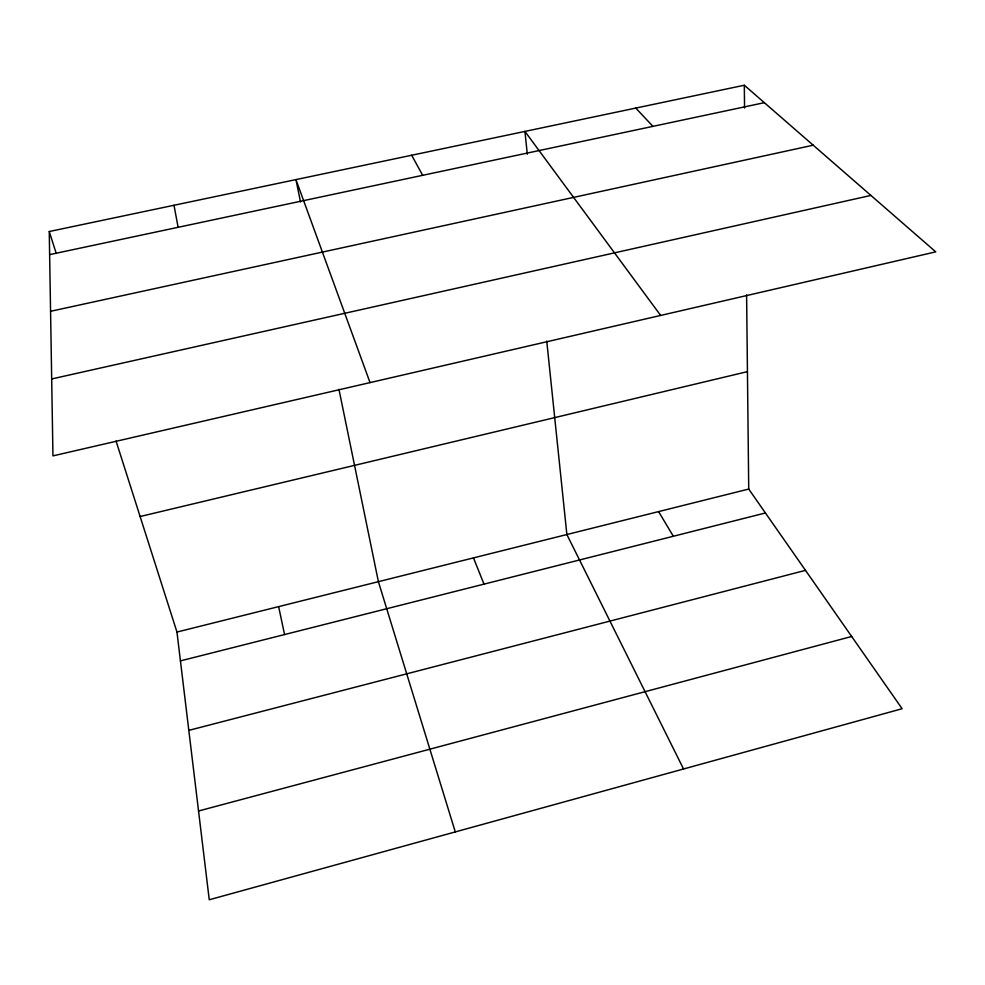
<?xml version="1.0" encoding="UTF-8"?>
<svg xmlns="http://www.w3.org/2000/svg" width="985" height="985" viewBox="0 0 985 985"><rect width="100%" height="100%" fill="white"/><g stroke="black" fill="none" stroke-linecap="round" stroke-linejoin="round"><path stroke-width="1.48" d="M198.539 811L851.668 636.482M188.812 730.378L805.496 570.352M180.427 660.886L765.431 512.976M176.955 632.05L748.723 489.052L902.112 708.72L209.251 899.761L176.955 632.05L116.058 441.058M140.116 516.522L747.443 371.64M51.688 378.954L870.9 195.424M50.567 311.297L813.204 145.201M49.632 254.623L764.348 102.674M49.25 231.524L744.315 85.239L935.75 251.864L52.956 455.883L49.25 231.524L56.243 253.477M635.793 108.079L652.932 126.363M660.652 315.446L524.931 131.411L527.307 154.226M658.596 511.597L673.321 536.259M411.681 155.248L422.651 175.318M683.553 768.989L566.867 534.535L546.749 341.093M473.477 557.892L484.004 584.13M370.04 382.599L295.943 179.602L300.524 201.987M455.292 831.931L378.4 581.667L338.951 389.334M278.632 606.625L284.567 634.549M174 205.274L178.113 227.301M744.315 85.239L744.562 108.018M746.605 294.921L748.723 489.052"/></g></svg>
